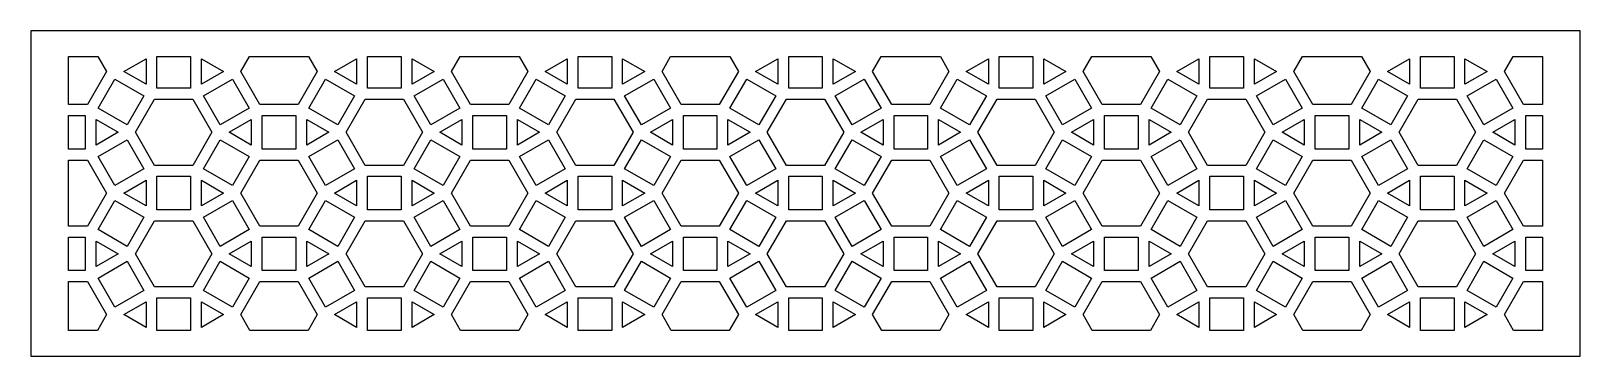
# Model space of a CAD drawing. Header units: millimetres. Extents: x 148 to 1053, y 55 to 245.
import ezdxf

# ---------------------------------------------------------------- set-up
doc = ezdxf.new("R2010")
doc.units = ezdxf.units.MM
doc.layers.get('0').update_dxf_attribs({"linetype": 'CONTINUOUS'})

msp = doc.modelspace()

# ---------------------------------------------------------------- linework, layer by layer
at = {"color": 7}
for points in [[(147.500284, 55), (1052.500284, 55), (1052.500284, 245), (147.500284, 245), (147.500284, 55)], [(180.53614, 201.95833), (169.500284, 201.95833), (169.500284, 230), (186.651232, 230), (191.688619, 221.274991), (180.53614, 201.95833)], [(214.700321, 228.732428), (214.700321, 213.817553), (201.78366, 221.274991), (214.700321, 228.732428)], [(240.700321, 211.474991), (221.100321, 211.474991), (221.100321, 230), (240.700321, 230), (240.700321, 211.474991)], [(260.016981, 221.274991), (247.100321, 213.817553), (247.100321, 228.732428), (260.016981, 221.274991)], [(303.569461, 201.95833), (281.264502, 201.95833), (270.112023, 221.274991), (275.14941, 230), (309.684553, 230), (314.72194, 221.274991), (303.569461, 201.95833)], [(337.733642, 228.732428), (337.733642, 213.817553), (324.816981, 221.274991), (337.733642, 228.732428)], [(363.733642, 211.474991), (344.133642, 211.474991), (344.133642, 230), (363.733642, 230), (363.733642, 211.474991)], [(383.050302, 221.274991), (370.133642, 213.817553), (370.133642, 228.732428), (383.050302, 221.274991)], [(426.602782, 201.95833), (404.297823, 201.95833), (393.145344, 221.274991), (398.182731, 230), (432.717874, 230), (437.755261, 221.274991), (426.602782, 201.95833)], [(460.766963, 228.732428), (460.766963, 213.817553), (447.850302, 221.274991), (460.766963, 228.732428)], [(486.766963, 211.474991), (467.166963, 211.474991), (467.166963, 230), (486.766963, 230), (486.766963, 211.474991)], [(506.083623, 221.274991), (493.166963, 213.817553), (493.166963, 228.732428), (506.083623, 221.274991)], [(549.636103, 201.95833), (527.331144, 201.95833), (516.178665, 221.274991), (521.216052, 230), (555.751195, 230), (560.788582, 221.274991), (549.636103, 201.95833)], [(583.800284, 228.732428), (583.800284, 213.817553), (570.883623, 221.274991), (583.800284, 228.732428)], [(609.800284, 211.474991), (590.200284, 211.474991), (590.200284, 230), (609.800284, 230), (609.800284, 211.474991)], [(629.116944, 221.274991), (616.200284, 213.817553), (616.200284, 228.732428), (629.116944, 221.274991)], [(672.669424, 201.95833), (650.364465, 201.95833), (639.211986, 221.274991), (644.249373, 230), (678.784516, 230), (683.821903, 221.274991), (672.669424, 201.95833)], [(706.833605, 228.732428), (706.833605, 213.817553), (693.916944, 221.274991), (706.833605, 228.732428)], [(732.833605, 211.474991), (713.233605, 211.474991), (713.233605, 230), (732.833605, 230), (732.833605, 211.474991)], [(752.150265, 221.274991), (739.233605, 213.817553), (739.233605, 228.732428), (752.150265, 221.274991)], [(795.702745, 201.95833), (773.397786, 201.95833), (762.245307, 221.274991), (767.282694, 230), (801.817837, 230), (806.855224, 221.274991), (795.702745, 201.95833)], [(829.866926, 228.732428), (829.866926, 213.817553), (816.950265, 221.274991), (829.866926, 228.732428)], [(855.866926, 211.474991), (836.266926, 211.474991), (836.266926, 230), (855.866926, 230), (855.866926, 211.474991)], [(875.183586, 221.274991), (862.266926, 213.817553), (862.266926, 228.732428), (875.183586, 221.274991)], [(918.736066, 201.95833), (896.431107, 201.95833), (885.278628, 221.274991), (890.316015, 230), (924.851158, 230), (929.888545, 221.274991), (918.736066, 201.95833)], [(952.900247, 228.732428), (952.900247, 213.817553), (939.983586, 221.274991), (952.900247, 228.732428)], [(978.900247, 211.474991), (959.300247, 211.474991), (959.300247, 230), (978.900247, 230), (978.900247, 211.474991)], [(998.216907, 221.274991), (985.300247, 213.817553), (985.300247, 228.732428), (998.216907, 221.274991)], [(1019.464428, 201.95833), (1008.311949, 221.274991), (1013.349336, 230), (1030.500284, 230), (1030.500284, 201.95833), (1019.464428, 201.95833)], [(203.72904, 190.129612), (186.754942, 199.929612), (196.554942, 216.903709), (213.52904, 207.103709), (203.72904, 190.129612)], [(248.271602, 207.103709), (265.2457, 216.903709), (275.0457, 199.929612), (258.071602, 190.129612), (248.271602, 207.103709)], [(326.762361, 190.129612), (309.788263, 199.929612), (319.588263, 216.903709), (336.562361, 207.103709), (326.762361, 190.129612)], [(371.304923, 207.103709), (388.279021, 216.903709), (398.079021, 199.929612), (381.104923, 190.129612), (371.304923, 207.103709)], [(449.795682, 190.129612), (432.821584, 199.929612), (442.621584, 216.903709), (459.595682, 207.103709), (449.795682, 190.129612)], [(494.338244, 207.103709), (511.312342, 216.903709), (521.112342, 199.929612), (504.138244, 190.129612), (494.338244, 207.103709)], [(572.829003, 190.129612), (555.854905, 199.929612), (565.654905, 216.903709), (582.629003, 207.103709), (572.829003, 190.129612)], [(617.371565, 207.103709), (634.345663, 216.903709), (644.145663, 199.929612), (627.171565, 190.129612), (617.371565, 207.103709)], [(695.862324, 190.129612), (678.888226, 199.929612), (688.688226, 216.903709), (705.662324, 207.103709), (695.862324, 190.129612)], [(740.404886, 207.103709), (757.378984, 216.903709), (767.178984, 199.929612), (750.204886, 190.129612), (740.404886, 207.103709)], [(818.895645, 190.129612), (801.921547, 199.929612), (811.721547, 216.903709), (828.695645, 207.103709), (818.895645, 190.129612)], [(863.438207, 207.103709), (880.412305, 216.903709), (890.212305, 199.929612), (873.238207, 190.129612), (863.438207, 207.103709)], [(941.928966, 190.129612), (924.954868, 199.929612), (934.754868, 216.903709), (951.728966, 207.103709), (941.928966, 190.129612)], [(986.471528, 207.103709), (1003.445626, 216.903709), (1013.245626, 199.929612), (996.271528, 190.129612), (986.471528, 207.103709)], [(253.205279, 185.75833), (242.0528, 166.44167), (219.747842, 166.44167), (208.595363, 185.75833), (219.747842, 205.074991), (242.0528, 205.074991), (253.205279, 185.75833)], [(376.2386, 185.75833), (365.086121, 166.44167), (342.781163, 166.44167), (331.628684, 185.75833), (342.781163, 205.074991), (365.086121, 205.074991), (376.2386, 185.75833)], [(499.271921, 185.75833), (488.119442, 166.44167), (465.814484, 166.44167), (454.662005, 185.75833), (465.814484, 205.074991), (488.119442, 205.074991), (499.271921, 185.75833)], [(622.305242, 185.75833), (611.152763, 166.44167), (588.847805, 166.44167), (577.695326, 185.75833), (588.847805, 205.074991), (611.152763, 205.074991), (622.305242, 185.75833)], [(745.338563, 185.75833), (734.186084, 166.44167), (711.881126, 166.44167), (700.728647, 185.75833), (711.881126, 205.074991), (734.186084, 205.074991), (745.338563, 185.75833)], [(868.371884, 185.75833), (857.219405, 166.44167), (834.914447, 166.44167), (823.761968, 185.75833), (834.914447, 205.074991), (857.219405, 205.074991), (868.371884, 185.75833)], [(991.405205, 185.75833), (980.252726, 166.44167), (957.947768, 166.44167), (946.795289, 185.75833), (957.947768, 205.074991), (980.252726, 205.074991), (991.405205, 185.75833)], [(179.18366, 175.95833), (169.500284, 175.95833), (169.500284, 195.55833), (179.18366, 195.55833), (179.18366, 175.95833)], [(198.500321, 185.75833), (185.58366, 178.300893), (185.58366, 193.215768), (198.500321, 185.75833)], [(276.216981, 193.215768), (276.216981, 178.300893), (263.300321, 185.75833), (276.216981, 193.215768)], [(302.216981, 195.55833), (302.216981, 175.95833), (282.616981, 175.95833), (282.616981, 195.55833), (302.216981, 195.55833)], [(321.533642, 185.75833), (308.616981, 178.300893), (308.616981, 193.215768), (321.533642, 185.75833)], [(399.250302, 193.215768), (399.250302, 178.300893), (386.333642, 185.75833), (399.250302, 193.215768)], [(425.250302, 195.55833), (425.250302, 175.95833), (405.650302, 175.95833), (405.650302, 195.55833), (425.250302, 195.55833)], [(444.566963, 185.75833), (431.650302, 178.300893), (431.650302, 193.215768), (444.566963, 185.75833)], [(522.283623, 193.215768), (522.283623, 178.300893), (509.366963, 185.75833), (522.283623, 193.215768)], [(548.283623, 195.55833), (548.283623, 175.95833), (528.683623, 175.95833), (528.683623, 195.55833), (548.283623, 195.55833)], [(567.600284, 185.75833), (554.683623, 178.300893), (554.683623, 193.215768), (567.600284, 185.75833)], [(645.316944, 193.215768), (645.316944, 178.300893), (632.400284, 185.75833), (645.316944, 193.215768)], [(671.316944, 195.55833), (671.316944, 175.95833), (651.716944, 175.95833), (651.716944, 195.55833), (671.316944, 195.55833)], [(690.633605, 185.75833), (677.716944, 178.300893), (677.716944, 193.215768), (690.633605, 185.75833)], [(768.350265, 193.215768), (768.350265, 178.300893), (755.433605, 185.75833), (768.350265, 193.215768)], [(794.350265, 195.55833), (794.350265, 175.95833), (774.750265, 175.95833), (774.750265, 195.55833), (794.350265, 195.55833)], [(813.666926, 185.75833), (800.750265, 178.300893), (800.750265, 193.215768), (813.666926, 185.75833)], [(891.383586, 193.215768), (891.383586, 178.300893), (878.466926, 185.75833), (891.383586, 193.215768)], [(917.383586, 195.55833), (917.383586, 175.95833), (897.783586, 175.95833), (897.783586, 195.55833), (917.383586, 195.55833)], [(936.700247, 185.75833), (923.783586, 178.300893), (923.783586, 193.215768), (936.700247, 185.75833)], [(1014.416907, 193.215768), (1014.416907, 178.300893), (1001.500247, 185.75833), (1014.416907, 193.215768)], [(1020.816907, 175.95833), (1020.816907, 195.55833), (1030.500284, 195.55833), (1030.500284, 175.95833), (1020.816907, 175.95833)], [(186.754942, 171.587049), (203.72904, 181.387049), (213.52904, 164.412951), (196.554942, 154.612951), (186.754942, 171.587049)], [(265.2457, 154.612951), (248.271602, 164.412951), (258.071602, 181.387049), (275.0457, 171.587049), (265.2457, 154.612951)], [(309.788263, 171.587049), (326.762361, 181.387049), (336.562361, 164.412951), (319.588263, 154.612951), (309.788263, 171.587049)], [(388.279021, 154.612951), (371.304923, 164.412951), (381.104923, 181.387049), (398.079021, 171.587049), (388.279021, 154.612951)], [(432.821584, 171.587049), (449.795682, 181.387049), (459.595682, 164.412951), (442.621584, 154.612951), (432.821584, 171.587049)], [(511.312342, 154.612951), (494.338244, 164.412951), (504.138244, 181.387049), (521.112342, 171.587049), (511.312342, 154.612951)], [(555.854905, 171.587049), (572.829003, 181.387049), (582.629003, 164.412951), (565.654905, 154.612951), (555.854905, 171.587049)], [(634.345663, 154.612951), (617.371565, 164.412951), (627.171565, 181.387049), (644.145663, 171.587049), (634.345663, 154.612951)], [(678.888226, 171.587049), (695.862324, 181.387049), (705.662324, 164.412951), (688.688226, 154.612951), (678.888226, 171.587049)], [(757.378984, 154.612951), (740.404886, 164.412951), (750.204886, 181.387049), (767.178984, 171.587049), (757.378984, 154.612951)], [(801.921547, 171.587049), (818.895645, 181.387049), (828.695645, 164.412951), (811.721547, 154.612951), (801.921547, 171.587049)], [(880.412305, 154.612951), (863.438207, 164.412951), (873.238207, 181.387049), (890.212305, 171.587049), (880.412305, 154.612951)], [(924.954868, 171.587049), (941.928966, 181.387049), (951.728966, 164.412951), (934.754868, 154.612951), (924.954868, 171.587049)], [(1003.445626, 154.612951), (986.471528, 164.412951), (996.271528, 181.387049), (1013.245626, 171.587049), (1003.445626, 154.612951)], [(180.53614, 130.925009), (169.500284, 130.925009), (169.500284, 169.55833), (180.53614, 169.55833), (191.688619, 150.24167), (180.53614, 130.925009)], [(314.72194, 150.24167), (303.569461, 130.925009), (281.264502, 130.925009), (270.112023, 150.24167), (281.264502, 169.55833), (303.569461, 169.55833), (314.72194, 150.24167)], [(437.755261, 150.24167), (426.602782, 130.925009), (404.297823, 130.925009), (393.145344, 150.24167), (404.297823, 169.55833), (426.602782, 169.55833), (437.755261, 150.24167)], [(560.788582, 150.24167), (549.636103, 130.925009), (527.331144, 130.925009), (516.178665, 150.24167), (527.331144, 169.55833), (549.636103, 169.55833), (560.788582, 150.24167)], [(683.821903, 150.24167), (672.669424, 130.925009), (650.364465, 130.925009), (639.211986, 150.24167), (650.364465, 169.55833), (672.669424, 169.55833), (683.821903, 150.24167)], [(806.855224, 150.24167), (795.702745, 130.925009), (773.397786, 130.925009), (762.245307, 150.24167), (773.397786, 169.55833), (795.702745, 169.55833), (806.855224, 150.24167)], [(929.888545, 150.24167), (918.736066, 130.925009), (896.431107, 130.925009), (885.278628, 150.24167), (896.431107, 169.55833), (918.736066, 169.55833), (929.888545, 150.24167)], [(1019.464428, 130.925009), (1008.311949, 150.24167), (1019.464428, 169.55833), (1030.500284, 169.55833), (1030.500284, 130.925009), (1019.464428, 130.925009)], [(214.700321, 157.699107), (214.700321, 142.784232), (201.78366, 150.24167), (214.700321, 157.699107)], [(240.700321, 160.04167), (240.700321, 140.44167), (221.100321, 140.44167), (221.100321, 160.04167), (240.700321, 160.04167)], [(260.016981, 150.24167), (247.100321, 142.784232), (247.100321, 157.699107), (260.016981, 150.24167)], [(337.733642, 157.699107), (337.733642, 142.784232), (324.816981, 150.24167), (337.733642, 157.699107)], [(363.733642, 160.04167), (363.733642, 140.44167), (344.133642, 140.44167), (344.133642, 160.04167), (363.733642, 160.04167)], [(383.050302, 150.24167), (370.133642, 142.784232), (370.133642, 157.699107), (383.050302, 150.24167)], [(460.766963, 157.699107), (460.766963, 142.784232), (447.850302, 150.24167), (460.766963, 157.699107)], [(486.766963, 160.04167), (486.766963, 140.44167), (467.166963, 140.44167), (467.166963, 160.04167), (486.766963, 160.04167)], [(506.083623, 150.24167), (493.166963, 142.784232), (493.166963, 157.699107), (506.083623, 150.24167)], [(583.800284, 157.699107), (583.800284, 142.784232), (570.883623, 150.24167), (583.800284, 157.699107)], [(609.800284, 160.04167), (609.800284, 140.44167), (590.200284, 140.44167), (590.200284, 160.04167), (609.800284, 160.04167)], [(629.116944, 150.24167), (616.200284, 142.784232), (616.200284, 157.699107), (629.116944, 150.24167)], [(706.833605, 157.699107), (706.833605, 142.784232), (693.916944, 150.24167), (706.833605, 157.699107)], [(732.833605, 160.04167), (732.833605, 140.44167), (713.233605, 140.44167), (713.233605, 160.04167), (732.833605, 160.04167)], [(752.150265, 150.24167), (739.233605, 142.784232), (739.233605, 157.699107), (752.150265, 150.24167)], [(829.866926, 157.699107), (829.866926, 142.784232), (816.950265, 150.24167), (829.866926, 157.699107)], [(855.866926, 160.04167), (855.866926, 140.44167), (836.266926, 140.44167), (836.266926, 160.04167), (855.866926, 160.04167)], [(875.183586, 150.24167), (862.266926, 142.784232), (862.266926, 157.699107), (875.183586, 150.24167)], [(952.900247, 157.699107), (952.900247, 142.784232), (939.983586, 150.24167), (952.900247, 157.699107)], [(978.900247, 160.04167), (978.900247, 140.44167), (959.300247, 140.44167), (959.300247, 160.04167), (978.900247, 160.04167)], [(998.216907, 150.24167), (985.300247, 142.784232), (985.300247, 157.699107), (998.216907, 150.24167)], [(203.72904, 119.096291), (186.754942, 128.896291), (196.554942, 145.870388), (213.52904, 136.070388), (203.72904, 119.096291)], [(248.271602, 136.070388), (265.2457, 145.870388), (275.0457, 128.896291), (258.071602, 119.096291), (248.271602, 136.070388)], [(326.762361, 119.096291), (309.788263, 128.896291), (319.588263, 145.870388), (336.562361, 136.070388), (326.762361, 119.096291)], [(371.304923, 136.070388), (388.279021, 145.870388), (398.079021, 128.896291), (381.104923, 119.096291), (371.304923, 136.070388)], [(449.795682, 119.096291), (432.821584, 128.896291), (442.621584, 145.870388), (459.595682, 136.070388), (449.795682, 119.096291)], [(494.338244, 136.070388), (511.312342, 145.870388), (521.112342, 128.896291), (504.138244, 119.096291), (494.338244, 136.070388)], [(572.829003, 119.096291), (555.854905, 128.896291), (565.654905, 145.870388), (582.629003, 136.070388), (572.829003, 119.096291)], [(617.371565, 136.070388), (634.345663, 145.870388), (644.145663, 128.896291), (627.171565, 119.096291), (617.371565, 136.070388)], [(695.862324, 119.096291), (678.888226, 128.896291), (688.688226, 145.870388), (705.662324, 136.070388), (695.862324, 119.096291)], [(740.404886, 136.070388), (757.378984, 145.870388), (767.178984, 128.896291), (750.204886, 119.096291), (740.404886, 136.070388)], [(818.895645, 119.096291), (801.921547, 128.896291), (811.721547, 145.870388), (828.695645, 136.070388), (818.895645, 119.096291)], [(863.438207, 136.070388), (880.412305, 145.870388), (890.212305, 128.896291), (873.238207, 119.096291), (863.438207, 136.070388)], [(941.928966, 119.096291), (924.954868, 128.896291), (934.754868, 145.870388), (951.728966, 136.070388), (941.928966, 119.096291)], [(986.471528, 136.070388), (1003.445626, 145.870388), (1013.245626, 128.896291), (996.271528, 119.096291), (986.471528, 136.070388)], [(253.205279, 114.725009), (242.0528, 95.408349), (219.747842, 95.408349), (208.595363, 114.725009), (219.747842, 134.04167), (242.0528, 134.04167), (253.205279, 114.725009)], [(376.2386, 114.725009), (365.086121, 95.408349), (342.781163, 95.408349), (331.628684, 114.725009), (342.781163, 134.04167), (365.086121, 134.04167), (376.2386, 114.725009)], [(499.271921, 114.725009), (488.119442, 95.408349), (465.814484, 95.408349), (454.662005, 114.725009), (465.814484, 134.04167), (488.119442, 134.04167), (499.271921, 114.725009)], [(622.305242, 114.725009), (611.152763, 95.408349), (588.847805, 95.408349), (577.695326, 114.725009), (588.847805, 134.04167), (611.152763, 134.04167), (622.305242, 114.725009)], [(745.338563, 114.725009), (734.186084, 95.408349), (711.881126, 95.408349), (700.728647, 114.725009), (711.881126, 134.04167), (734.186084, 134.04167), (745.338563, 114.725009)], [(868.371884, 114.725009), (857.219405, 95.408349), (834.914447, 95.408349), (823.761968, 114.725009), (834.914447, 134.04167), (857.219405, 134.04167), (868.371884, 114.725009)], [(991.405205, 114.725009), (980.252726, 95.408349), (957.947768, 95.408349), (946.795289, 114.725009), (957.947768, 134.04167), (980.252726, 134.04167), (991.405205, 114.725009)], [(179.18366, 104.925009), (169.500284, 104.925009), (169.500284, 124.525009), (179.18366, 124.525009), (179.18366, 104.925009)], [(198.500321, 114.725009), (185.58366, 107.267572), (185.58366, 122.182447), (198.500321, 114.725009)], [(276.216981, 122.182447), (276.216981, 107.267572), (263.300321, 114.725009), (276.216981, 122.182447)], [(302.216981, 124.525009), (302.216981, 104.925009), (282.616981, 104.925009), (282.616981, 124.525009), (302.216981, 124.525009)], [(321.533642, 114.725009), (308.616981, 107.267572), (308.616981, 122.182447), (321.533642, 114.725009)], [(399.250302, 122.182447), (399.250302, 107.267572), (386.333642, 114.725009), (399.250302, 122.182447)], [(425.250302, 124.525009), (425.250302, 104.925009), (405.650302, 104.925009), (405.650302, 124.525009), (425.250302, 124.525009)], [(444.566963, 114.725009), (431.650302, 107.267572), (431.650302, 122.182447), (444.566963, 114.725009)], [(522.283623, 122.182447), (522.283623, 107.267572), (509.366963, 114.725009), (522.283623, 122.182447)], [(548.283623, 124.525009), (548.283623, 104.925009), (528.683623, 104.925009), (528.683623, 124.525009), (548.283623, 124.525009)], [(567.600284, 114.725009), (554.683623, 107.267572), (554.683623, 122.182447), (567.600284, 114.725009)], [(645.316944, 122.182447), (645.316944, 107.267572), (632.400284, 114.725009), (645.316944, 122.182447)], [(671.316944, 124.525009), (671.316944, 104.925009), (651.716944, 104.925009), (651.716944, 124.525009), (671.316944, 124.525009)], [(690.633605, 114.725009), (677.716944, 107.267572), (677.716944, 122.182447), (690.633605, 114.725009)], [(768.350265, 122.182447), (768.350265, 107.267572), (755.433605, 114.725009), (768.350265, 122.182447)], [(794.350265, 124.525009), (794.350265, 104.925009), (774.750265, 104.925009), (774.750265, 124.525009), (794.350265, 124.525009)], [(813.666926, 114.725009), (800.750265, 107.267572), (800.750265, 122.182447), (813.666926, 114.725009)], [(891.383586, 122.182447), (891.383586, 107.267572), (878.466926, 114.725009), (891.383586, 122.182447)], [(917.383586, 124.525009), (917.383586, 104.925009), (897.783586, 104.925009), (897.783586, 124.525009), (917.383586, 124.525009)], [(936.700247, 114.725009), (923.783586, 107.267572), (923.783586, 122.182447), (936.700247, 114.725009)], [(1014.416907, 122.182447), (1014.416907, 107.267572), (1001.500247, 114.725009), (1014.416907, 122.182447)], [(1020.816907, 104.925009), (1020.816907, 124.525009), (1030.500284, 124.525009), (1030.500284, 104.925009), (1020.816907, 104.925009)], [(186.754942, 100.553728), (203.72904, 110.353728), (213.52904, 93.37963), (196.554942, 83.57963), (186.754942, 100.553728)], [(265.2457, 83.57963), (248.271602, 93.37963), (258.071602, 110.353728), (275.0457, 100.553728), (265.2457, 83.57963)], [(309.788263, 100.553728), (326.762361, 110.353728), (336.562361, 93.37963), (319.588263, 83.57963), (309.788263, 100.553728)], [(388.279021, 83.57963), (371.304923, 93.37963), (381.104923, 110.353728), (398.079021, 100.553728), (388.279021, 83.57963)], [(432.821584, 100.553728), (449.795682, 110.353728), (459.595682, 93.37963), (442.621584, 83.57963), (432.821584, 100.553728)], [(511.312342, 83.57963), (494.338244, 93.37963), (504.138244, 110.353728), (521.112342, 100.553728), (511.312342, 83.57963)], [(555.854905, 100.553728), (572.829003, 110.353728), (582.629003, 93.37963), (565.654905, 83.57963), (555.854905, 100.553728)], [(634.345663, 83.57963), (617.371565, 93.37963), (627.171565, 110.353728), (644.145663, 100.553728), (634.345663, 83.57963)], [(678.888226, 100.553728), (695.862324, 110.353728), (705.662324, 93.37963), (688.688226, 83.57963), (678.888226, 100.553728)], [(757.378984, 83.57963), (740.404886, 93.37963), (750.204886, 110.353728), (767.178984, 100.553728), (757.378984, 83.57963)], [(801.921547, 100.553728), (818.895645, 110.353728), (828.695645, 93.37963), (811.721547, 83.57963), (801.921547, 100.553728)], [(880.412305, 83.57963), (863.438207, 93.37963), (873.238207, 110.353728), (890.212305, 100.553728), (880.412305, 83.57963)], [(924.954868, 100.553728), (941.928966, 110.353728), (951.728966, 93.37963), (934.754868, 83.57963), (924.954868, 100.553728)], [(1003.445626, 83.57963), (986.471528, 93.37963), (996.271528, 110.353728), (1013.245626, 100.553728), (1003.445626, 83.57963)], [(186.372176, 70), (169.500284, 70), (169.500284, 98.525009), (180.53614, 98.525009), (191.688619, 79.208349), (186.372176, 70)], [(309.405497, 70), (275.428466, 70), (270.112023, 79.208349), (281.264502, 98.525009), (303.569461, 98.525009), (314.72194, 79.208349), (309.405497, 70)], [(432.438818, 70), (398.461787, 70), (393.145344, 79.208349), (404.297823, 98.525009), (426.602782, 98.525009), (437.755261, 79.208349), (432.438818, 70)], [(555.472139, 70), (521.495108, 70), (516.178665, 79.208349), (527.331144, 98.525009), (549.636103, 98.525009), (560.788582, 79.208349), (555.472139, 70)], [(678.50546, 70), (644.528429, 70), (639.211986, 79.208349), (650.364465, 98.525009), (672.669424, 98.525009), (683.821903, 79.208349), (678.50546, 70)], [(801.538781, 70), (767.56175, 70), (762.245307, 79.208349), (773.397786, 98.525009), (795.702745, 98.525009), (806.855224, 79.208349), (801.538781, 70)], [(924.572102, 70), (890.595071, 70), (885.278628, 79.208349), (896.431107, 98.525009), (918.736066, 98.525009), (929.888545, 79.208349), (924.572102, 70)], [(1008.311949, 79.208349), (1019.464428, 98.525009), (1030.500284, 98.525009), (1030.500284, 70), (1013.628392, 70), (1008.311949, 79.208349)], [(214.700321, 86.665786), (214.700321, 71.750911), (201.78366, 79.208349), (214.700321, 86.665786)], [(240.700321, 70), (221.100321, 70), (221.100321, 89.008349), (240.700321, 89.008349), (240.700321, 70)], [(260.016981, 79.208349), (247.100321, 71.750911), (247.100321, 86.665786), (260.016981, 79.208349)], [(337.733642, 86.665786), (337.733642, 71.750911), (324.816981, 79.208349), (337.733642, 86.665786)], [(363.733642, 70), (344.133642, 70), (344.133642, 89.008349), (363.733642, 89.008349), (363.733642, 70)], [(383.050302, 79.208349), (370.133642, 71.750911), (370.133642, 86.665786), (383.050302, 79.208349)], [(460.766963, 86.665786), (460.766963, 71.750911), (447.850302, 79.208349), (460.766963, 86.665786)], [(486.766963, 70), (467.166963, 70), (467.166963, 89.008349), (486.766963, 89.008349), (486.766963, 70)], [(506.083623, 79.208349), (493.166963, 71.750911), (493.166963, 86.665786), (506.083623, 79.208349)], [(583.800284, 86.665786), (583.800284, 71.750911), (570.883623, 79.208349), (583.800284, 86.665786)], [(609.800284, 70), (590.200284, 70), (590.200284, 89.008349), (609.800284, 89.008349), (609.800284, 70)], [(629.116944, 79.208349), (616.200284, 71.750911), (616.200284, 86.665786), (629.116944, 79.208349)], [(706.833605, 86.665786), (706.833605, 71.750911), (693.916944, 79.208349), (706.833605, 86.665786)], [(732.833605, 70), (713.233605, 70), (713.233605, 89.008349), (732.833605, 89.008349), (732.833605, 70)], [(752.150265, 79.208349), (739.233605, 71.750911), (739.233605, 86.665786), (752.150265, 79.208349)], [(829.866926, 86.665786), (829.866926, 71.750911), (816.950265, 79.208349), (829.866926, 86.665786)], [(855.866926, 70), (836.266926, 70), (836.266926, 89.008349), (855.866926, 89.008349), (855.866926, 70)], [(875.183586, 79.208349), (862.266926, 71.750911), (862.266926, 86.665786), (875.183586, 79.208349)], [(952.900247, 86.665786), (952.900247, 71.750911), (939.983586, 79.208349), (952.900247, 86.665786)], [(978.900247, 70), (959.300247, 70), (959.300247, 89.008349), (978.900247, 89.008349), (978.900247, 70)], [(998.216907, 79.208349), (985.300247, 71.750911), (985.300247, 86.665786), (998.216907, 79.208349)]]:
    msp.add_lwpolyline(points, close=True, dxfattribs=at)

doc.saveas('drawing.dxf')
